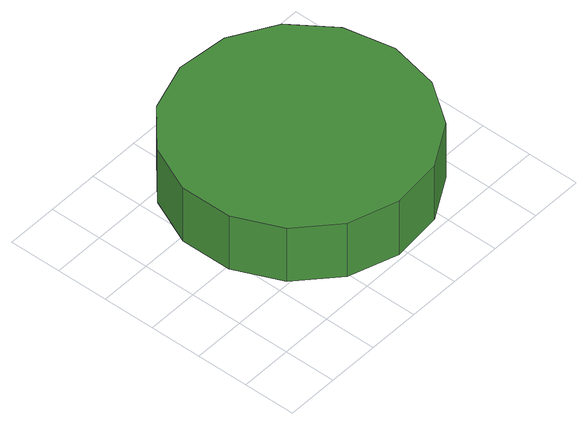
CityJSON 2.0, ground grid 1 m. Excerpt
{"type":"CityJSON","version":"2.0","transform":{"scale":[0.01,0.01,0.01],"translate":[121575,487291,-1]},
"CityObjects":{
"tree1":{"type":"SolitaryVegetationObject","attributes":{"function":"something"},"geometry":[{"type":"MultiSurface","lod":"1","boundaries":[[[0,1,2,3,4,5,6,7,8,9,10,11,12,13,14]],[[15,16,17,18,19,20,21,22,23,24,25,26,27,28,29]],[[0,29,28,1]],[[1,28,27,2]],[[2,27,26,3]],[[3,26,25,4]],[[4,25,24,5]],[[5,24,23,6]],[[6,23,22,7]],[[7,22,21,8]],[[8,21,20,9]],[[9,20,19,10]],[[10,19,18,11]],[[11,18,17,12]],[[12,17,16,13]],[[13,16,15,14]],[[14,15,29,0]]]}]}
},
"vertices":[
[550,244,183],[530,340,183],[472,419,183],[387,468,183],[289,478,183],[196,448,183],[123,382,183],[83,293,183],[83,195,183],[123,105,183],[196,39,183],[289,9,183],[387,19,183],[472,68,183],[530,148,183],[530,148,62],[472,68,62],[387,19,62],[289,9,62],[196,39,62],[123,105,62],[83,195,62],[83,293,62],[123,382,62],[196,448,62],[289,478,62],[387,468,62],[472,419,62],[530,340,62],[550,244,62]
]}
